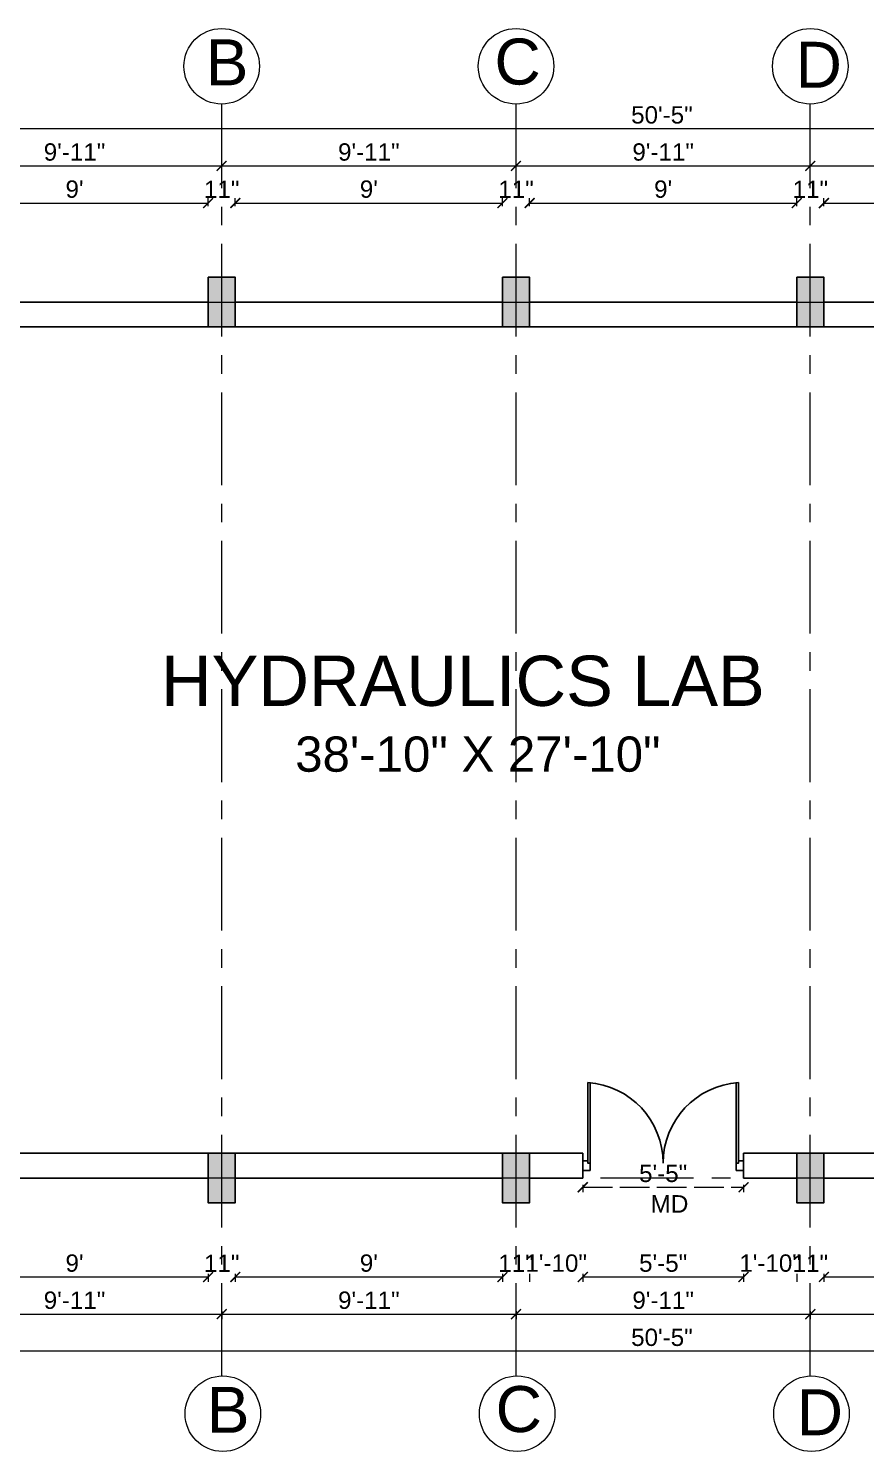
# Model space of a CAD drawing. Header units: inches. Extents: x -6800 to 96653, y -25814 to 17379.
# Drawn here: x 10027 to 10365, y -3217 to -2641 of the extents above; entities that cross this region are included whole.
import ezdxf

# ---------------------------------------------------------------- set-up
doc = ezdxf.new("R2010")
doc.units = ezdxf.units.IN
doc.header["$MEASUREMENT"] = 0
doc.header["$PDMODE"] = 34
doc.linetypes.add('ACAD_ISO02W100', pattern=[15, 12, -3])
doc.linetypes.add('CENTER', pattern=[2, 1.25, -0.25, 0.25, -0.25])
doc.layers.add('A-Windows', color=7, linetype='Continuous')
for name, color, linetype, lineweight in [('Cent line', 54, 'CENTER', 9), ('dimension', 50, 'Continuous', 20), ('dimension @ 1', 50, 'Continuous', 20), ('Sec line', 7, 'ACAD_ISO02W100', 13), ('text', 31, 'Continuous', 13), ('Win ele', 211, 'Continuous', 15)]:
    doc.layers.add(name, color=color, linetype=linetype, lineweight=lineweight)
doc.styles.get("Standard").update_dxf_attribs({"font": 'arial.ttf'})
doc.dimstyles.get("Standard").update_dxf_attribs({"dimtxt": 7, "dimasz": 4, "dimexe": 2, "dimexo": 2, "dimgap": 2, "dimtad": 1, "dimdec": 0, "dimzin": 0, "dimdsep": 46, "dimlunit": 4, "dimtxsty": 'Standard', "dimblk": 'ARCHTICK', "dimcen": 0.25, "dimclrd": 256, "dimclre": 256, "dimclrt": 256, "dimadec": 0, "dimazin": 0, "dimtfac": 1, "dimtdec": 0, "dimtofl": 0, "dimtmove": 0, "dimatfit": 3, "dimfxl": 1, "dimfxlon": 1, "dimtolj": 1, "dimtzin": 0, "dimlwd": -1, "dimlwe": -1, "dimarcsym": 1})

# ---------------------------------------------------------------- blocks, each defined once
blk = doc.blocks.new('_ArchTick')
at = {"color": 0, "linetype": 'ByBlock', "const_width": 0.15}
blk.add_lwpolyline([(-0.5, -0.5), (0.5, 0.5)], dxfattribs=at)
blk = doc.blocks.new('*D946')
at = {"layer": 'Defpoints', "color": 0, "transparency": 16777216}
for p in [(10099.35, -2712.04), (9991.35, -2742.04), (10099.35, -2742.04)]:
    blk.add_point(p, dxfattribs=at)
at = {"layer": 'dimension', "transparency": 16777216}
for p, q in [((9991.35, -2713.29), (9991.35, -2710.04)), ((9991.35, -2712.04), (10099.35, -2712.04)), ((10099.35, -2713.29), (10099.35, -2710.04))]:
    blk.add_line(p, q, dxfattribs=at)
at = {"layer": 'dimension', "transparency": 16777216, "xscale": 4, "yscale": 4, "zscale": 4, "rotation": 180}
blk.add_blockref('_ArchTick', (9991.35, -2712.04), dxfattribs=at)
at = {"layer": 'dimension', "transparency": 16777216, "xscale": 4, "yscale": 4, "zscale": 4}
blk.add_blockref('_ArchTick', (10099.35, -2712.04), dxfattribs=at)
at = {"layer": 'dimension', "transparency": 16777216, "insert": (10045.35, -2706.46), "char_height": 7, "attachment_point": 5}
blk.add_mtext("\\A1;9'", dxfattribs=at)
blk = doc.blocks.new('*D945')
at = {"layer": 'Defpoints', "color": 0, "transparency": 16777216}
for p in [(10110.35, -2712.04), (10099.35, -2742.04), (10110.35, -2742.04)]:
    blk.add_point(p, dxfattribs=at)
at = {"layer": 'dimension', "transparency": 16777216}
for p, q in [((10099.35, -2713.29), (10099.35, -2710.04)), ((10110.35, -2713.29), (10110.35, -2710.04))]:
    blk.add_line(p, q, dxfattribs=at)
at = {"layer": 'dimension', "transparency": 16777216, "insert": (10104.85, -2706.52), "char_height": 7, "attachment_point": 5}
blk.add_mtext('\\A1;11"', dxfattribs=at)
blk = doc.blocks.new('*D944')
at = {"layer": 'Defpoints', "color": 0, "transparency": 16777216}
for p in [(10218.35, -2712.04), (10110.35, -2742.04), (10218.35, -2742.04)]:
    blk.add_point(p, dxfattribs=at)
at = {"layer": 'dimension', "transparency": 16777216}
for p, q in [((10110.35, -2713.29), (10110.35, -2710.04)), ((10110.35, -2712.04), (10218.35, -2712.04)), ((10218.35, -2713.29), (10218.35, -2710.04))]:
    blk.add_line(p, q, dxfattribs=at)
at = {"layer": 'dimension', "transparency": 16777216, "xscale": 4, "yscale": 4, "zscale": 4, "rotation": 180}
blk.add_blockref('_ArchTick', (10110.35, -2712.04), dxfattribs=at)
at = {"layer": 'dimension', "transparency": 16777216, "xscale": 4, "yscale": 4, "zscale": 4}
blk.add_blockref('_ArchTick', (10218.35, -2712.04), dxfattribs=at)
at = {"layer": 'dimension', "transparency": 16777216, "insert": (10164.35, -2706.46), "char_height": 7, "attachment_point": 5}
blk.add_mtext("\\A1;9'", dxfattribs=at)
blk = doc.blocks.new('*D943')
at = {"layer": 'Defpoints', "color": 0, "transparency": 16777216}
for p in [(10229.35, -2712.04), (10218.35, -2742.04), (10229.35, -2742.04)]:
    blk.add_point(p, dxfattribs=at)
at = {"layer": 'dimension', "transparency": 16777216}
for p, q in [((10218.35, -2713.29), (10218.35, -2710.04)), ((10229.35, -2713.29), (10229.35, -2710.04))]:
    blk.add_line(p, q, dxfattribs=at)
at = {"layer": 'dimension', "transparency": 16777216, "insert": (10223.85, -2706.52), "char_height": 7, "attachment_point": 5}
blk.add_mtext('\\A1;11"', dxfattribs=at)
blk = doc.blocks.new('*D942')
at = {"layer": 'Defpoints', "color": 0, "transparency": 16777216}
for p in [(10337.35, -2712.04), (10229.35, -2742.04), (10337.35, -2742.04)]:
    blk.add_point(p, dxfattribs=at)
at = {"layer": 'dimension', "transparency": 16777216}
for p, q in [((10229.35, -2713.29), (10229.35, -2710.04)), ((10229.35, -2712.04), (10337.35, -2712.04)), ((10337.35, -2713.29), (10337.35, -2710.04))]:
    blk.add_line(p, q, dxfattribs=at)
at = {"layer": 'dimension', "transparency": 16777216, "xscale": 4, "yscale": 4, "zscale": 4, "rotation": 180}
blk.add_blockref('_ArchTick', (10229.35, -2712.04), dxfattribs=at)
at = {"layer": 'dimension', "transparency": 16777216, "xscale": 4, "yscale": 4, "zscale": 4}
blk.add_blockref('_ArchTick', (10337.35, -2712.04), dxfattribs=at)
at = {"layer": 'dimension', "transparency": 16777216, "insert": (10283.35, -2706.46), "char_height": 7, "attachment_point": 5}
blk.add_mtext("\\A1;9'", dxfattribs=at)
blk = doc.blocks.new('*D941')
at = {"layer": 'Defpoints', "color": 0, "transparency": 16777216}
for p in [(10348.35, -2712.04), (10337.35, -2742.04), (10348.35, -2742.04)]:
    blk.add_point(p, dxfattribs=at)
at = {"layer": 'dimension', "transparency": 16777216}
for p, q in [((10337.35, -2713.29), (10337.35, -2710.04)), ((10348.35, -2713.29), (10348.35, -2710.04))]:
    blk.add_line(p, q, dxfattribs=at)
at = {"layer": 'dimension', "transparency": 16777216, "insert": (10342.85, -2706.52), "char_height": 7, "attachment_point": 5}
blk.add_mtext('\\A1;11"', dxfattribs=at)
blk = doc.blocks.new('*D940')
at = {"layer": 'Defpoints', "color": 0, "transparency": 16777216}
for p in [(10456.35, -2712.04), (10348.35, -2742.04), (10456.35, -2742.04)]:
    blk.add_point(p, dxfattribs=at)
at = {"layer": 'dimension', "transparency": 16777216}
for p, q in [((10348.35, -2713.29), (10348.35, -2710.04)), ((10348.35, -2712.04), (10456.35, -2712.04)), ((10456.35, -2713.29), (10456.35, -2710.04))]:
    blk.add_line(p, q, dxfattribs=at)
at = {"layer": 'dimension', "transparency": 16777216, "xscale": 4, "yscale": 4, "zscale": 4, "rotation": 180}
blk.add_blockref('_ArchTick', (10348.35, -2712.04), dxfattribs=at)
at = {"layer": 'dimension', "transparency": 16777216, "xscale": 4, "yscale": 4, "zscale": 4}
blk.add_blockref('_ArchTick', (10456.35, -2712.04), dxfattribs=at)
at = {"layer": 'dimension', "transparency": 16777216, "insert": (10402.35, -2706.46), "char_height": 7, "attachment_point": 5}
blk.add_mtext("\\A1;9'", dxfattribs=at)
blk = doc.blocks.new('*D936')
at = {"layer": 'Defpoints', "color": 0, "transparency": 16777216}
for p in [(10104.85, -2697.04), (9985.85, -2742.04), (10104.85, -2742.04)]:
    blk.add_point(p, dxfattribs=at)
at = {"layer": 'dimension', "transparency": 16777216}
for p, q in [((9985.85, -2698.29), (9985.85, -2695.04)), ((9985.85, -2697.04), (10104.85, -2697.04)), ((10104.85, -2698.29), (10104.85, -2695.04))]:
    blk.add_line(p, q, dxfattribs=at)
at = {"layer": 'dimension', "transparency": 16777216, "xscale": 4, "yscale": 4, "zscale": 4, "rotation": 180}
blk.add_blockref('_ArchTick', (9985.85, -2697.04), dxfattribs=at)
at = {"layer": 'dimension', "transparency": 16777216, "xscale": 4, "yscale": 4, "zscale": 4}
blk.add_blockref('_ArchTick', (10104.85, -2697.04), dxfattribs=at)
at = {"layer": 'dimension', "transparency": 16777216, "insert": (10045.35, -2691.46), "char_height": 7, "attachment_point": 5}
blk.add_mtext('\\A1;9\'-11"', dxfattribs=at)
blk = doc.blocks.new('*D935')
at = {"layer": 'Defpoints', "color": 0, "transparency": 16777216}
for p in [(10223.85, -2697.04), (10104.85, -2742.04), (10223.85, -2742.04)]:
    blk.add_point(p, dxfattribs=at)
at = {"layer": 'dimension', "transparency": 16777216}
for p, q in [((10104.85, -2698.29), (10104.85, -2695.04)), ((10104.85, -2697.04), (10223.85, -2697.04)), ((10223.85, -2698.29), (10223.85, -2695.04))]:
    blk.add_line(p, q, dxfattribs=at)
at = {"layer": 'dimension', "transparency": 16777216, "xscale": 4, "yscale": 4, "zscale": 4, "rotation": 180}
blk.add_blockref('_ArchTick', (10104.85, -2697.04), dxfattribs=at)
at = {"layer": 'dimension', "transparency": 16777216, "xscale": 4, "yscale": 4, "zscale": 4}
blk.add_blockref('_ArchTick', (10223.85, -2697.04), dxfattribs=at)
at = {"layer": 'dimension', "transparency": 16777216, "insert": (10164.35, -2691.46), "char_height": 7, "attachment_point": 5}
blk.add_mtext('\\A1;9\'-11"', dxfattribs=at)
blk = doc.blocks.new('*D934')
at = {"layer": 'Defpoints', "color": 0, "transparency": 16777216}
for p in [(10342.85, -2697.04), (10223.85, -2742.04), (10342.85, -2742.04)]:
    blk.add_point(p, dxfattribs=at)
at = {"layer": 'dimension', "transparency": 16777216}
for p, q in [((10223.85, -2698.29), (10223.85, -2695.04)), ((10223.85, -2697.04), (10342.85, -2697.04)), ((10342.85, -2698.29), (10342.85, -2695.04))]:
    blk.add_line(p, q, dxfattribs=at)
at = {"layer": 'dimension', "transparency": 16777216, "xscale": 4, "yscale": 4, "zscale": 4, "rotation": 180}
blk.add_blockref('_ArchTick', (10223.85, -2697.04), dxfattribs=at)
at = {"layer": 'dimension', "transparency": 16777216, "xscale": 4, "yscale": 4, "zscale": 4}
blk.add_blockref('_ArchTick', (10342.85, -2697.04), dxfattribs=at)
at = {"layer": 'dimension', "transparency": 16777216, "insert": (10283.35, -2691.46), "char_height": 7, "attachment_point": 5}
blk.add_mtext('\\A1;9\'-11"', dxfattribs=at)
blk = doc.blocks.new('*D933')
at = {"layer": 'Defpoints', "color": 0, "transparency": 16777216}
for p in [(10461.85, -2697.04), (10342.85, -2742.04), (10461.85, -2742.04)]:
    blk.add_point(p, dxfattribs=at)
at = {"layer": 'dimension', "transparency": 16777216}
for p, q in [((10342.85, -2698.29), (10342.85, -2695.04)), ((10342.85, -2697.04), (10461.85, -2697.04)), ((10461.85, -2698.29), (10461.85, -2695.04))]:
    blk.add_line(p, q, dxfattribs=at)
at = {"layer": 'dimension', "transparency": 16777216, "xscale": 4, "yscale": 4, "zscale": 4, "rotation": 180}
blk.add_blockref('_ArchTick', (10342.85, -2697.04), dxfattribs=at)
at = {"layer": 'dimension', "transparency": 16777216, "xscale": 4, "yscale": 4, "zscale": 4}
blk.add_blockref('_ArchTick', (10461.85, -2697.04), dxfattribs=at)
at = {"layer": 'dimension', "transparency": 16777216, "insert": (10402.35, -2691.46), "char_height": 7, "attachment_point": 5}
blk.add_mtext('\\A1;9\'-11"', dxfattribs=at)
blk = doc.blocks.new('*D932')
at = {"layer": 'Defpoints', "color": 0, "transparency": 16777216}
for p in [(9980.35, -2682.04), (9980.35, -2742.04), (10585.35, -2752.04)]:
    blk.add_point(p, dxfattribs=at)
at = {"layer": 'dimension', "transparency": 16777216}
for p, q in [((9980.35, -2683.29), (9980.35, -2680.04)), ((10585.35, -2682.04), (9980.35, -2682.04)), ((10585.35, -2683.29), (10585.35, -2680.04))]:
    blk.add_line(p, q, dxfattribs=at)
at = {"layer": 'dimension', "transparency": 16777216, "xscale": 4, "yscale": 4, "zscale": 4, "rotation": 180}
blk.add_blockref('_ArchTick', (9980.35, -2682.04), dxfattribs=at)
at = {"layer": 'dimension', "transparency": 16777216, "xscale": 4, "yscale": 4, "zscale": 4}
blk.add_blockref('_ArchTick', (10585.35, -2682.04), dxfattribs=at)
at = {"layer": 'dimension', "transparency": 16777216, "insert": (10282.85, -2676.46), "char_height": 7, "attachment_point": 5}
blk.add_mtext('\\A1;50\'-5"', dxfattribs=at)
blk = doc.blocks.new('*D925')
at = {"layer": 'Defpoints', "color": 0, "transparency": 16777216}
for p in [(9991.35, -3116.04), (10099.35, -3116.04), (10099.35, -3146.04)]:
    blk.add_point(p, dxfattribs=at)
at = {"layer": 'dimension', "transparency": 16777216}
for p, q in [((9991.35, -3144.79), (9991.35, -3148.04)), ((10099.35, -3144.79), (10099.35, -3148.04)), ((9991.35, -3146.04), (10099.35, -3146.04))]:
    blk.add_line(p, q, dxfattribs=at)
at = {"layer": 'dimension', "transparency": 16777216, "xscale": 4, "yscale": 4, "zscale": 4, "rotation": 180}
blk.add_blockref('_ArchTick', (9991.35, -3146.04), dxfattribs=at)
at = {"layer": 'dimension', "transparency": 16777216, "xscale": 4, "yscale": 4, "zscale": 4}
blk.add_blockref('_ArchTick', (10099.35, -3146.04), dxfattribs=at)
at = {"layer": 'dimension', "transparency": 16777216, "insert": (10045.35, -3140.46), "char_height": 7, "attachment_point": 5}
blk.add_mtext("\\A1;9'", dxfattribs=at)
blk = doc.blocks.new('*D924')
at = {"layer": 'Defpoints', "color": 0, "transparency": 16777216}
for p in [(10099.35, -3116.04), (10110.35, -3116.04), (10110.35, -3146.04)]:
    blk.add_point(p, dxfattribs=at)
at = {"layer": 'dimension', "transparency": 16777216}
for p, q in [((10099.35, -3144.79), (10099.35, -3148.04)), ((10110.35, -3144.79), (10110.35, -3148.04))]:
    blk.add_line(p, q, dxfattribs=at)
at = {"layer": 'dimension', "transparency": 16777216, "insert": (10104.85, -3140.52), "char_height": 7, "attachment_point": 5}
blk.add_mtext('\\A1;11"', dxfattribs=at)
blk = doc.blocks.new('*D923')
at = {"layer": 'Defpoints', "color": 0, "transparency": 16777216}
for p in [(10110.35, -3116.04), (10218.35, -3116.04), (10218.35, -3146.04)]:
    blk.add_point(p, dxfattribs=at)
at = {"layer": 'dimension', "transparency": 16777216}
for p, q in [((10110.35, -3144.79), (10110.35, -3148.04)), ((10218.35, -3144.79), (10218.35, -3148.04)), ((10110.35, -3146.04), (10218.35, -3146.04))]:
    blk.add_line(p, q, dxfattribs=at)
at = {"layer": 'dimension', "transparency": 16777216, "xscale": 4, "yscale": 4, "zscale": 4, "rotation": 180}
blk.add_blockref('_ArchTick', (10110.35, -3146.04), dxfattribs=at)
at = {"layer": 'dimension', "transparency": 16777216, "xscale": 4, "yscale": 4, "zscale": 4}
blk.add_blockref('_ArchTick', (10218.35, -3146.04), dxfattribs=at)
at = {"layer": 'dimension', "transparency": 16777216, "insert": (10164.35, -3140.46), "char_height": 7, "attachment_point": 5}
blk.add_mtext("\\A1;9'", dxfattribs=at)
blk = doc.blocks.new('*D922')
at = {"layer": 'Defpoints', "color": 0, "transparency": 16777216}
for p in [(10218.35, -3116.04), (10229.35, -3116.04), (10229.35, -3146.04)]:
    blk.add_point(p, dxfattribs=at)
at = {"layer": 'dimension', "transparency": 16777216}
for p, q in [((10218.35, -3144.79), (10218.35, -3148.04)), ((10229.35, -3144.79), (10229.35, -3148.04))]:
    blk.add_line(p, q, dxfattribs=at)
at = {"layer": 'dimension', "transparency": 16777216, "insert": (10223.85, -3140.52), "char_height": 7, "attachment_point": 5}
blk.add_mtext('\\A1;11"', dxfattribs=at)
blk = doc.blocks.new('*D921')
at = {"layer": 'Defpoints', "color": 0, "transparency": 16777216}
for p in [(10250.85, -3106.04), (10229.35, -3116.04), (10250.85, -3146.04)]:
    blk.add_point(p, dxfattribs=at)
at = {"layer": 'dimension', "transparency": 16777216}
for p, q in [((10229.35, -3144.79), (10229.35, -3148.04)), ((10250.85, -3144.79), (10250.85, -3148.04))]:
    blk.add_line(p, q, dxfattribs=at)
at = {"layer": 'dimension', "transparency": 16777216, "insert": (10240.1, -3140.46), "char_height": 7, "attachment_point": 5}
blk.add_mtext('\\A1;1\'-10"', dxfattribs=at)
blk = doc.blocks.new('*D920')
at = {"layer": 'Defpoints', "color": 0, "transparency": 16777216}
for p in [(10250.85, -3106.04), (10315.85, -3106.04), (10315.85, -3146.04)]:
    blk.add_point(p, dxfattribs=at)
at = {"layer": 'dimension', "transparency": 16777216}
for p, q in [((10250.85, -3144.79), (10250.85, -3148.04)), ((10315.85, -3144.79), (10315.85, -3148.04)), ((10250.85, -3146.04), (10315.85, -3146.04))]:
    blk.add_line(p, q, dxfattribs=at)
at = {"layer": 'dimension', "transparency": 16777216, "xscale": 4, "yscale": 4, "zscale": 4, "rotation": 180}
blk.add_blockref('_ArchTick', (10250.85, -3146.04), dxfattribs=at)
at = {"layer": 'dimension', "transparency": 16777216, "xscale": 4, "yscale": 4, "zscale": 4}
blk.add_blockref('_ArchTick', (10315.85, -3146.04), dxfattribs=at)
at = {"layer": 'dimension', "transparency": 16777216, "insert": (10283.35, -3140.48), "char_height": 7, "attachment_point": 5}
blk.add_mtext('\\A1;5\'-5"', dxfattribs=at)
blk = doc.blocks.new('*D919')
at = {"layer": 'Defpoints', "color": 0, "transparency": 16777216}
for p in [(10315.85, -3106.04), (10337.35, -3116.04), (10337.35, -3146.04)]:
    blk.add_point(p, dxfattribs=at)
at = {"layer": 'dimension', "transparency": 16777216}
for p, q in [((10315.85, -3144.79), (10315.85, -3148.04)), ((10337.35, -3144.79), (10337.35, -3148.04))]:
    blk.add_line(p, q, dxfattribs=at)
at = {"layer": 'dimension', "transparency": 16777216, "insert": (10326.6, -3140.46), "char_height": 7, "attachment_point": 5}
blk.add_mtext('\\A1;1\'-10"', dxfattribs=at)
blk = doc.blocks.new('*D918')
at = {"layer": 'Defpoints', "color": 0, "transparency": 16777216}
for p in [(10337.35, -3116.04), (10348.35, -3116.04), (10348.35, -3146.04)]:
    blk.add_point(p, dxfattribs=at)
at = {"layer": 'dimension', "transparency": 16777216}
for p, q in [((10337.35, -3144.79), (10337.35, -3148.04)), ((10348.35, -3144.79), (10348.35, -3148.04))]:
    blk.add_line(p, q, dxfattribs=at)
at = {"layer": 'dimension', "transparency": 16777216, "insert": (10342.85, -3140.52), "char_height": 7, "attachment_point": 5}
blk.add_mtext('\\A1;11"', dxfattribs=at)
blk = doc.blocks.new('*D917')
at = {"layer": 'Defpoints', "color": 0, "transparency": 16777216}
for p in [(10348.35, -3116.04), (10456.35, -3116.04), (10456.35, -3146.04)]:
    blk.add_point(p, dxfattribs=at)
at = {"layer": 'dimension', "transparency": 16777216}
for p, q in [((10348.35, -3144.79), (10348.35, -3148.04)), ((10456.35, -3144.79), (10456.35, -3148.04)), ((10348.35, -3146.04), (10456.35, -3146.04))]:
    blk.add_line(p, q, dxfattribs=at)
at = {"layer": 'dimension', "transparency": 16777216, "xscale": 4, "yscale": 4, "zscale": 4, "rotation": 180}
blk.add_blockref('_ArchTick', (10348.35, -3146.04), dxfattribs=at)
at = {"layer": 'dimension', "transparency": 16777216, "xscale": 4, "yscale": 4, "zscale": 4}
blk.add_blockref('_ArchTick', (10456.35, -3146.04), dxfattribs=at)
at = {"layer": 'dimension', "transparency": 16777216, "insert": (10402.35, -3140.46), "char_height": 7, "attachment_point": 5}
blk.add_mtext("\\A1;9'", dxfattribs=at)
blk = doc.blocks.new('*D913')
at = {"layer": 'Defpoints', "color": 0, "transparency": 16777216}
for p in [(10585.35, -3106.04), (9980.35, -3116.04), (9980.35, -3176.04)]:
    blk.add_point(p, dxfattribs=at)
at = {"layer": 'dimension', "transparency": 16777216}
for p, q in [((9980.35, -3174.79), (9980.35, -3178.04)), ((10585.35, -3176.04), (9980.35, -3176.04)), ((10585.35, -3174.79), (10585.35, -3178.04))]:
    blk.add_line(p, q, dxfattribs=at)
at = {"layer": 'dimension', "transparency": 16777216, "xscale": 4, "yscale": 4, "zscale": 4, "rotation": 180}
blk.add_blockref('_ArchTick', (9980.35, -3176.04), dxfattribs=at)
at = {"layer": 'dimension', "transparency": 16777216, "xscale": 4, "yscale": 4, "zscale": 4}
blk.add_blockref('_ArchTick', (10585.35, -3176.04), dxfattribs=at)
at = {"layer": 'dimension', "transparency": 16777216, "insert": (10282.85, -3170.46), "char_height": 7, "attachment_point": 5}
blk.add_mtext('\\A1;50\'-5"', dxfattribs=at)
blk = doc.blocks.new('*D908')
at = {"layer": 'Defpoints', "color": 0, "transparency": 16777216}
for p in [(9985.85, -3116.04), (10104.85, -3116.04), (10104.85, -3161.04)]:
    blk.add_point(p, dxfattribs=at)
at = {"layer": 'dimension', "transparency": 16777216}
for p, q in [((9985.85, -3159.79), (9985.85, -3163.04)), ((9985.85, -3161.04), (10104.85, -3161.04)), ((10104.85, -3159.79), (10104.85, -3163.04))]:
    blk.add_line(p, q, dxfattribs=at)
at = {"layer": 'dimension', "transparency": 16777216, "xscale": 4, "yscale": 4, "zscale": 4, "rotation": 180}
blk.add_blockref('_ArchTick', (9985.85, -3161.04), dxfattribs=at)
at = {"layer": 'dimension', "transparency": 16777216, "xscale": 4, "yscale": 4, "zscale": 4}
blk.add_blockref('_ArchTick', (10104.85, -3161.04), dxfattribs=at)
at = {"layer": 'dimension', "transparency": 16777216, "insert": (10045.35, -3155.46), "char_height": 7, "attachment_point": 5}
blk.add_mtext('\\A1;9\'-11"', dxfattribs=at)
blk = doc.blocks.new('*D907')
at = {"layer": 'Defpoints', "color": 0, "transparency": 16777216}
for p in [(10104.85, -3116.04), (10223.85, -3116.04), (10223.85, -3161.04)]:
    blk.add_point(p, dxfattribs=at)
at = {"layer": 'dimension', "transparency": 16777216}
for p, q in [((10104.85, -3159.79), (10104.85, -3163.04)), ((10104.85, -3161.04), (10223.85, -3161.04)), ((10223.85, -3159.79), (10223.85, -3163.04))]:
    blk.add_line(p, q, dxfattribs=at)
at = {"layer": 'dimension', "transparency": 16777216, "xscale": 4, "yscale": 4, "zscale": 4, "rotation": 180}
blk.add_blockref('_ArchTick', (10104.85, -3161.04), dxfattribs=at)
at = {"layer": 'dimension', "transparency": 16777216, "xscale": 4, "yscale": 4, "zscale": 4}
blk.add_blockref('_ArchTick', (10223.85, -3161.04), dxfattribs=at)
at = {"layer": 'dimension', "transparency": 16777216, "insert": (10164.35, -3155.46), "char_height": 7, "attachment_point": 5}
blk.add_mtext('\\A1;9\'-11"', dxfattribs=at)
blk = doc.blocks.new('*D906')
at = {"layer": 'Defpoints', "color": 0, "transparency": 16777216}
for p in [(10223.85, -3116.04), (10342.85, -3116.04), (10342.85, -3161.04)]:
    blk.add_point(p, dxfattribs=at)
at = {"layer": 'dimension', "transparency": 16777216}
for p, q in [((10223.85, -3159.79), (10223.85, -3163.04)), ((10223.85, -3161.04), (10342.85, -3161.04)), ((10342.85, -3159.79), (10342.85, -3163.04))]:
    blk.add_line(p, q, dxfattribs=at)
at = {"layer": 'dimension', "transparency": 16777216, "xscale": 4, "yscale": 4, "zscale": 4, "rotation": 180}
blk.add_blockref('_ArchTick', (10223.85, -3161.04), dxfattribs=at)
at = {"layer": 'dimension', "transparency": 16777216, "xscale": 4, "yscale": 4, "zscale": 4}
blk.add_blockref('_ArchTick', (10342.85, -3161.04), dxfattribs=at)
at = {"layer": 'dimension', "transparency": 16777216, "insert": (10283.35, -3155.46), "char_height": 7, "attachment_point": 5}
blk.add_mtext('\\A1;9\'-11"', dxfattribs=at)
blk = doc.blocks.new('*D905')
at = {"layer": 'Defpoints', "color": 0, "transparency": 16777216}
for p in [(10342.85, -3116.04), (10461.85, -3116.04), (10461.85, -3161.04)]:
    blk.add_point(p, dxfattribs=at)
at = {"layer": 'dimension', "transparency": 16777216}
for p, q in [((10342.85, -3159.79), (10342.85, -3163.04)), ((10342.85, -3161.04), (10461.85, -3161.04)), ((10461.85, -3159.79), (10461.85, -3163.04))]:
    blk.add_line(p, q, dxfattribs=at)
at = {"layer": 'dimension', "transparency": 16777216, "xscale": 4, "yscale": 4, "zscale": 4, "rotation": 180}
blk.add_blockref('_ArchTick', (10342.85, -3161.04), dxfattribs=at)
at = {"layer": 'dimension', "transparency": 16777216, "xscale": 4, "yscale": 4, "zscale": 4}
blk.add_blockref('_ArchTick', (10461.85, -3161.04), dxfattribs=at)
at = {"layer": 'dimension', "transparency": 16777216, "insert": (10402.35, -3155.46), "char_height": 7, "attachment_point": 5}
blk.add_mtext('\\A1;9\'-11"', dxfattribs=at)
blk = doc.blocks.new('*D158')
at = {"layer": 'Defpoints', "color": 0, "transparency": 16777216}
for p in [(10250.85, -3106.04), (10315.85, -3106.04), (10315.85, -3109.77)]:
    blk.add_point(p, dxfattribs=at)
at = {"layer": 'Sec line', "transparency": 16777216}
for p, q in [((10250.85, -3108.77), (10250.85, -3111.77)), ((10250.85, -3109.77), (10315.85, -3109.77)), ((10315.85, -3108.77), (10315.85, -3111.77))]:
    blk.add_line(p, q, dxfattribs=at)
at = {"layer": 'Sec line', "transparency": 16777216, "xscale": 4, "yscale": 4, "zscale": 4, "rotation": 180}
blk.add_blockref('_ArchTick', (10250.85, -3109.77), dxfattribs=at)
at = {"layer": 'Sec line', "transparency": 16777216, "xscale": 4, "yscale": 4, "zscale": 4}
blk.add_blockref('_ArchTick', (10315.85, -3109.77), dxfattribs=at)
at = {"layer": 'Sec line', "transparency": 16777216, "insert": (10283.35, -3104.21), "char_height": 7, "attachment_point": 5}
blk.add_mtext('\\A1;5\'-5"', dxfattribs=at)

msp = doc.modelspace()

# ---------------------------------------------------------------- hatches: boundary and pattern name
at = {"layer": 'Win ele', "transparency": 33554526}
h = msp.add_hatch(color=256, dxfattribs=at)
h.dxf.hatch_style = 1
h.paths.add_polyline_path([(10467.35, -2752.04), (10467.35, -2742.04), (10456.35, -2742.04), (10456.35, -2762.04), (10467.35, -2762.04)])
h.paths.add_polyline_path([(10348.35, -2742.04), (10337.35, -2742.04), (10337.35, -2762.04), (10348.35, -2762.04)])
h.paths.add_polyline_path([(10229.35, -2742.04), (10218.35, -2742.04), (10218.35, -2762.04), (10229.35, -2762.04)])
h.paths.add_polyline_path([(10110.35, -2742.04), (10099.35, -2742.04), (10099.35, -2762.04), (10110.35, -2762.04)])
h.paths.add_polyline_path([(9991.35, -2742.04), (9980.35, -2742.04), (9980.35, -2762.04), (9991.35, -2762.04)])
h = msp.add_hatch(color=256, dxfattribs=at)
h.dxf.hatch_style = 1
h.paths.add_polyline_path([(9991.35, -3096.04), (9980.35, -3096.04), (9980.35, -3116.04), (9991.35, -3116.04)])
h.paths.add_polyline_path([(10099.35, -3116.04), (10110.35, -3116.04), (10110.35, -3096.04), (10099.35, -3096.04)])
h.paths.add_polyline_path([(10218.35, -3116.04), (10229.35, -3116.04), (10229.35, -3096.04), (10218.35, -3096.04)])
h.paths.add_polyline_path([(10337.35, -3116.04), (10348.35, -3116.04), (10348.35, -3096.04), (10337.35, -3096.04)])
h.paths.add_polyline_path([(10456.35, -3116.04), (10467.35, -3116.04), (10467.35, -3096.04), (10456.35, -3096.04)])

# ---------------------------------------------------------------- linework, layer by layer
at = {"layer": 'A-Windows'}
for p, q in [((10099.35, -2752.04), (9991.35, -2752.04)), ((10218.35, -2752.04), (10110.35, -2752.04)), ((10337.35, -2752.04), (10229.35, -2752.04)), ((10456.35, -2752.04), (10348.35, -2752.04)), ((10099.35, -2762.04), (9991.35, -2762.04)), ((10218.35, -2762.04), (10110.35, -2762.04)), ((10337.35, -2762.04), (10229.35, -2762.04)), ((10456.35, -2762.04), (10348.35, -2762.04)), ((9991.35, -3096.04), (10099.35, -3096.04)), ((10110.35, -3096.04), (10218.35, -3096.04)), ((10229.35, -3096.04), (10250.85, -3096.04)), ((10250.85, -3106.04), (10250.85, -3096.04)), ((10315.85, -3096.04), (10337.35, -3096.04)), ((10315.85, -3106.04), (10315.85, -3096.04)), ((10348.35, -3096.04), (10456.35, -3096.04)), ((10250.85, -3106.04), (10250.85, -3100.54)), ((10250.85, -3106.04), (10250.85, -3100.54)), ((10250.85, -3106.04), (10250.85, -3101.04)), ((9991.35, -3106.04), (10099.35, -3106.04)), ((10110.35, -3106.04), (10218.35, -3106.04)), ((10229.35, -3106.04), (10250.85, -3106.04)), ((10315.85, -3106.04), (10337.35, -3106.04)), ((10348.35, -3106.04), (10456.35, -3106.04))]:
    msp.add_line(p, q, dxfattribs=at)
at = {"layer": 'A-Windows', "color": 4}
for p, q in [((10252.85, -3100.04), (10252.85, -3067.48)), ((10253.85, -3100.04), (10253.85, -3067.48)), ((10312.83, -3067.48), (10312.83, -3100.04)), ((10313.83, -3067.48), (10313.83, -3100.04)), ((10252.85, -3100.04), (10253.85, -3100.04)), ((10312.83, -3100.04), (10313.83, -3100.04)), ((10313.83, -3100.04), (10313.83, -3100.04))]:
    msp.add_line(p, q, dxfattribs=at)
at = {"layer": 'A-Windows'}
for points in [[(10099.35, -2742.04), (10110.35, -2742.04), (10110.35, -2762.04), (10099.35, -2762.04)], [(10218.35, -2742.04), (10229.35, -2742.04), (10229.35, -2762.04), (10218.35, -2762.04)], [(10337.35, -2742.04), (10348.35, -2742.04), (10348.35, -2762.04), (10337.35, -2762.04)], [(10099.35, -3096.04), (10110.35, -3096.04), (10110.35, -3116.04), (10099.35, -3116.04)], [(10218.35, -3096.04), (10229.35, -3096.04), (10229.35, -3116.04), (10218.35, -3116.04)], [(10253.85, -3103.04), (10253.85, -3100.04), (10252.85, -3100.04), (10252.85, -3099.04), (10250.85, -3099.04), (10250.85, -3103.04)], [(10312.85, -3103.04), (10312.85, -3100.04), (10313.85, -3100.04), (10313.85, -3099.04), (10315.85, -3099.04), (10315.85, -3103.04)], [(10337.35, -3096.04), (10348.35, -3096.04), (10348.35, -3116.04), (10337.35, -3116.04)]]:
    msp.add_lwpolyline(points, close=True, dxfattribs=at)
at = {"layer": 'A-Windows', "color": 4}
for centre, start, end in [((10250.71, -3100.04), 0, 86.2402), ((10315.97, -3100.04), 93.7598, 180)]:
    msp.add_arc(centre, 32.63, start, end, dxfattribs=at)
at = {"layer": 'Cent line', "ltscale": 30, "transparency": 33554643}
for p, q in [((10104.85, -3186.04), (10104.85, -2672.04)), ((10223.85, -3186.04), (10223.85, -2672.04)), ((10342.85, -3186.04), (10342.85, -2672.04)), ((9910.35, -2752.04), (10655.56, -2752.04)), ((10655.56, -3106.04), (9910.35, -3106.04))]:
    msp.add_line(p, q, dxfattribs=at)
at = {"layer": 'dimension', "transparency": 33554651}
for centre in [(10104.85, -2656.77), (10223.85, -2656.77), (10342.85, -2656.77), (10105.32, -3201.3), (10224.32, -3201.3), (10343.32, -3201.3)]:
    msp.add_circle(centre, 15.27, dxfattribs=at)

# ---------------------------------------------------------------- texts
at = {"layer": 'text'}
for s, height, p in [('HYDRAULICS LAB', 20.291, (10080.32, -2915.25)), ('38\'-10" X 27\'-10"', 14.2315, (10134.58, -2941.85))]:
    msp.add_text(s, height=height, dxfattribs=at).set_placement(p)
at = {"layer": 'text', "char_height": 18.58, "attachment_point": 1}
for s, insert in [('C', (10215.14, -2645.58)), ('B', (10098.35, -2645.89)), ('D', (10336.89, -2646.88)), ('B', (10098.81, -3190.43)), ('C', (10215.6, -3190.12)), ('D', (10337.34, -3191.41))]:
    msp.add_mtext_dynamic_manual_height_columns(s, width=269.4231, gutter_width=4.64, heights=[0], dxfattribs=dict(at, insert=insert))
at = {"layer": 'text', "transparency": 33554687, "insert": (10278.24, -3112.97), "char_height": 7.052, "attachment_point": 1}
msp.add_mtext_dynamic_manual_height_columns('MD', width=1192.2441, gutter_width=35.26, heights=[0], dxfattribs=at)

# ---------------------------------------------------------------- dimensions: what is measured, and where the dimension line sits
at = {"layer": 'dimension @ 1', "transparency": 33554651}
for base, p1, p2, picture, middle in [((9980.35, -2682.04), (10585.35, -2752.04), (9980.35, -2742.04), '*D932', (10282.85, -2676.46)), ((10104.85, -2697.04), (9985.85, -2742.04), (10104.85, -2742.04), '*D936', (10045.35, -2691.46)), ((10223.85, -2697.04), (10104.85, -2742.04), (10223.85, -2742.04), '*D935', (10164.35, -2691.46)), ((10342.85, -2697.04), (10223.85, -2742.04), (10342.85, -2742.04), '*D934', (10283.35, -2691.46)), ((10461.85, -2697.04), (10342.85, -2742.04), (10461.85, -2742.04), '*D933', (10402.35, -2691.46)), ((10099.35, -2712.04), (9991.35, -2742.04), (10099.35, -2742.04), '*D946', (10045.35, -2706.46)), ((10110.35, -2712.04), (10099.35, -2742.04), (10110.35, -2742.04), '*D945', (10104.85, -2706.52)), ((10218.35, -2712.04), (10110.35, -2742.04), (10218.35, -2742.04), '*D944', (10164.35, -2706.46)), ((10229.35, -2712.04), (10218.35, -2742.04), (10229.35, -2742.04), '*D943', (10223.85, -2706.52)), ((10337.35, -2712.04), (10229.35, -2742.04), (10337.35, -2742.04), '*D942', (10283.35, -2706.46)), ((10348.35, -2712.04), (10337.35, -2742.04), (10348.35, -2742.04), '*D941', (10342.85, -2706.52)), ((10456.35, -2712.04), (10348.35, -2742.04), (10456.35, -2742.04), '*D940', (10402.35, -2706.46)), ((9980.35, -3176.04), (10585.35, -3106.04), (9980.35, -3116.04), '*D913', (10282.85, -3170.46)), ((10250.84844209, -3146.03766947), (10229.34844209, -3116.03766947), (10250.84844209, -3106.03766947), '*D921', (10240.09844209, -3140.46365855)), ((10315.85, -3146.04), (10250.85, -3106.04), (10315.85, -3106.04), '*D920', (10283.35, -3140.48)), ((10337.34844209, -3146.03766947), (10315.84844209, -3106.03766947), (10337.34844209, -3116.03766947), '*D919', (10326.59844209, -3140.46365855)), ((10104.85, -3161.04), (9985.85, -3116.04), (10104.85, -3116.04), '*D908', (10045.35, -3155.46)), ((10099.35, -3146.04), (9991.35, -3116.04), (10099.35, -3116.04), '*D925', (10045.35, -3140.46)), ((10110.35, -3146.04), (10099.35, -3116.04), (10110.35, -3116.04), '*D924', (10104.85, -3140.52)), ((10223.85, -3161.04), (10104.85, -3116.04), (10223.85, -3116.04), '*D907', (10164.35, -3155.46)), ((10218.35, -3146.04), (10110.35, -3116.04), (10218.35, -3116.04), '*D923', (10164.35, -3140.46)), ((10229.35, -3146.04), (10218.35, -3116.04), (10229.35, -3116.04), '*D922', (10223.85, -3140.52)), ((10342.85, -3161.04), (10223.85, -3116.04), (10342.85, -3116.04), '*D906', (10283.35, -3155.46)), ((10348.35, -3146.04), (10337.35, -3116.04), (10348.35, -3116.04), '*D918', (10342.85, -3140.52)), ((10461.85, -3161.04), (10342.85, -3116.04), (10461.85, -3116.04), '*D905', (10402.35, -3155.46)), ((10456.35, -3146.04), (10348.35, -3116.04), (10456.35, -3116.04), '*D917', (10402.35, -3140.46))]:
    dim = msp.add_linear_dim(base=base, p1=p1, p2=p2, dimstyle='Standard', override={"dimscale": 1, "dimtix": 1, "dimtofl": 0, "dimtmove": 1, "dimatfit": 0, "dimfxl": 1.25}, dxfattribs=at)
    dim.commit()
    dim.dimension.update_dxf_attribs({"geometry": picture, "text_midpoint": middle})
at = {"layer": 'Sec line'}
dim = msp.add_aligned_dim(p1=(10250.85, -3106.04), p2=(10315.85, -3106.04), distance=-3.74, dimstyle='Standard', dxfattribs=at)
dim.commit()
dim.dimension.update_dxf_attribs({"geometry": '*D158', "text_midpoint": (10283.35, -3104.21)})

doc.saveas('drawing.dxf')
